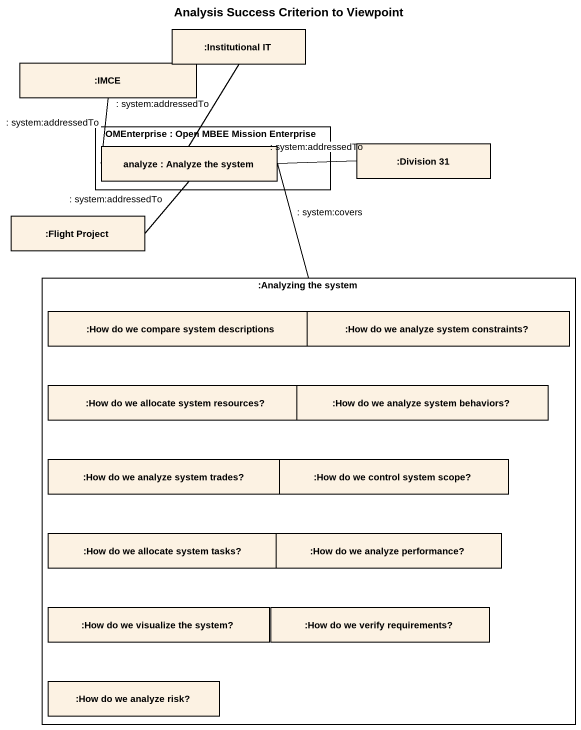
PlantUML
@startuml
title Analysis Success Criterion to Viewpoint
rectangle ":Institutional IT" as Institutional_IT
rectangle ":IMCE" as IMCE
rectangle "OMEnterprise : Open MBEE Mission Enterprise" as OMEnterprise {
  rectangle "analyze : Analyze the system" as analyze
}
rectangle ":Division 31" as Division_31
rectangle ":Flight Project" as Flight_Project
rectangle ":Analyzing the system" as Analyzing_the_system {
  rectangle ":How do we compare system descriptions" as How_do_we_compare_system
  rectangle ":How do we analyze system constraints?" as How_do_we_analyze_system
  rectangle ":How do we allocate system resources?" as How_do_we_allocate_system
  rectangle ":How do we analyze system behaviors?" as How_do_we_analyze_system_2
  rectangle ":How do we analyze system trades?" as How_do_we_analyze_system_3
  rectangle ":How do we control system scope?" as How_do_we_control_system
  rectangle ":How do we allocate system tasks?" as How_do_we_allocate_system_2
  rectangle ":How do we analyze performance?" as How_do_we_analyze
  rectangle ":How do we visualize the system?" as How_do_we_visualize_the
  rectangle ":How do we verify requirements?" as How_do_we_verify
  rectangle ":How do we analyze risk?" as How_do_we_analyze_risk
}
analyze -up- Institutional_IT : : system:addressedTo
analyze -up- IMCE : : system:addressedTo
analyze -right- Division_31 : : system:addressedTo
analyze -- Flight_Project : : system:addressedTo
analyze -- Analyzing_the_system : : system:covers
@enduml
